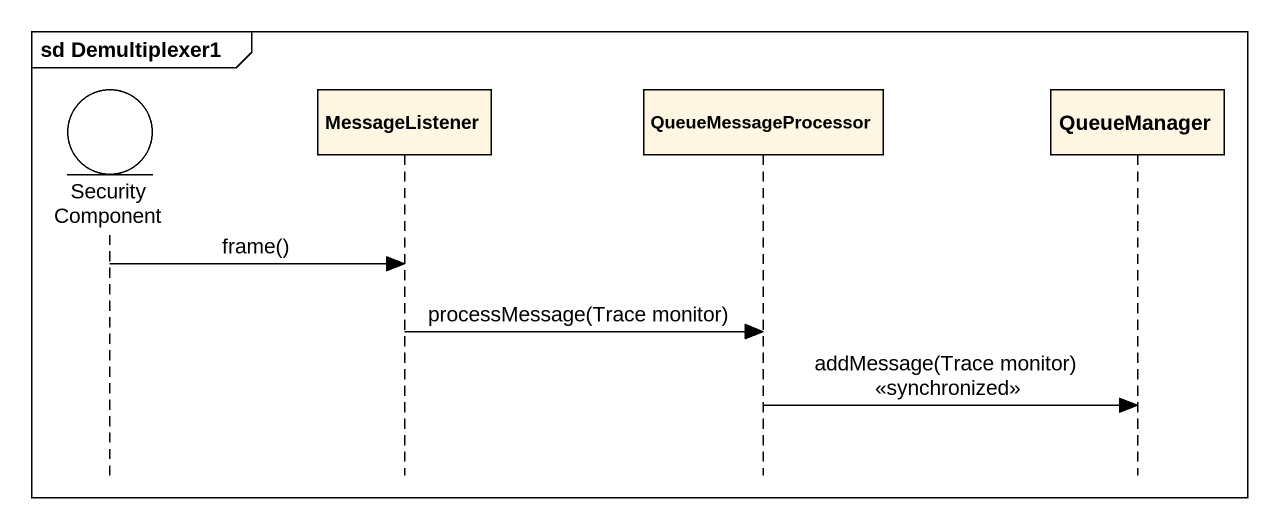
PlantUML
@startuml
mainframe sd Demultiplexer1
hide footbox
entity SecurityComponent
participant MessageListener
participant QueueMessageProcessor
participant QueueManager

SecurityComponent -> MessageListener : frame()
MessageListener -> QueueMessageProcessor : processMessage(Trace monitor)
QueueMessageProcessor -> QueueManager : addMessage(Trace monitor) <<synchronized>>
@enduml
